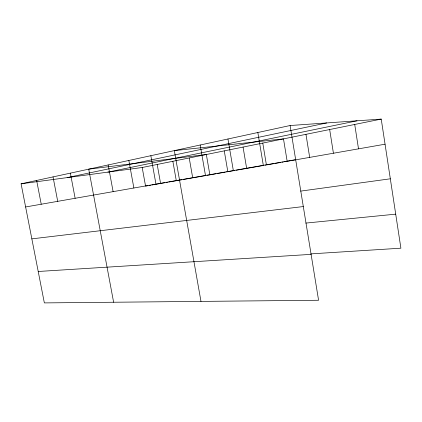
<?xml version="1.0" encoding="UTF-8"?>
<svg xmlns="http://www.w3.org/2000/svg" width="422" height="422" viewBox="0 0 422 422"><rect width="100%" height="100%" fill="white"/><g stroke="black" fill="none" stroke-linecap="round" stroke-linejoin="round"><path stroke-width="0.63" d="M290.099 125.524L318.578 300.258L44.352 302.906L21.1 183.818L290.099 125.524L381.23 119.094L400.9 248.189L310.85 253.886M67.167 177.609L326.686 122.944M107.9 172.118L357.023 120.803M21.1 183.818L142.193 167.497L381.23 119.094M25.621 206.965L295.664 159.658M148.064 185.669L145.558 186.107L142.193 167.497M149.314 185.448L150.57 185.226M151.825 185.01L160.597 183.475L157.195 164.459M161.225 183.364L164.997 182.705M166.252 182.483L167.508 182.267M168.763 182.046L181.977 179.735M183.243 179.514L192.073 177.968M206.052 175.52L192.706 177.857L189.22 157.97M207.323 175.299L215.637 173.843M216.924 173.621L225.264 172.16M226.545 171.933L227.827 171.712L224.267 150.876M228.476 171.596L234.97 170.462M236.267 170.235L263.866 165.408M265.137 165.181L266.414 164.96L262.774 143.079M267.063 164.849L273.551 163.71M274.843 163.483L280.683 162.465M281.98 162.238L283.278 162.011M284.576 161.784L290.383 160.766M291.671 160.539L385.054 144.203M300.622 191.119L390.329 178.796M31.845 238.863L303.307 206.564M305.834 223.085L395.715 214.149M38.217 271.483L311.098 254.366M36.64 180.452L41.235 204.227M53.035 176.897L57.714 201.341M70.368 173.141L75.132 198.293M113.618 302.236L88.72 169.164L206.342 154.505L209.866 174.856M108.18 164.949L113.112 191.635M128.852 160.471L133.869 188.001M150.854 155.702L155.961 184.129M172.856 161.288L176.301 180.727M200.983 301.392L174.323 150.617L283.489 138.885L287.171 161.331M200.186 145.01L205.477 175.457M227.954 138.991L233.334 170.578M243.056 147.072L246.659 168.415M257.842 132.513L263.312 165.324M305.961 134.333L309.679 157.39M329.666 129.533L333.422 153.233M354.717 124.458L358.51 148.845"/></g></svg>
